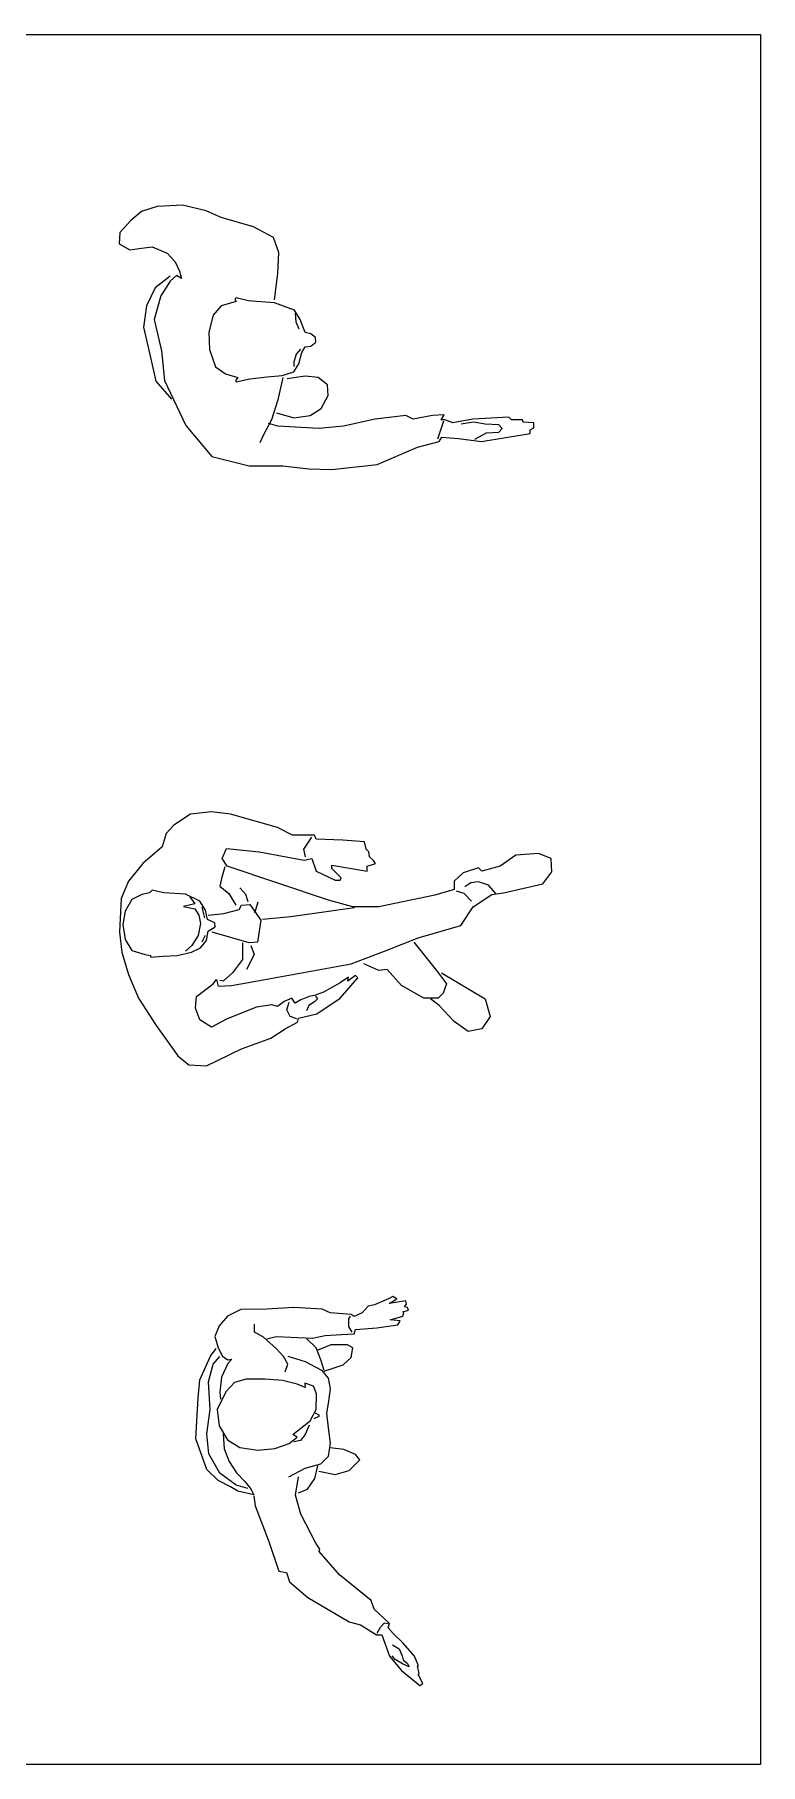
# Model space of a CAD drawing. Extents: x 0.14 to 6.75, y 0.16 to 3.62.
# Drawn here: x 5.298 to 6.747, y 0.162 to 3.616 of the extents above; entities that cross this region are included whole.
import ezdxf

# ---------------------------------------------------------------- set-up
doc = ezdxf.new("R2010")
doc.units = 0
doc.header["$MEASUREMENT"] = 0
doc.linetypes.add('CONTINUA', pattern=[0])
doc.layers.get('0').update_dxf_attribs({"linetype": 'CONTINUA'})
doc.layers.add('Deftpoints', color=7, linetype='Continuous', plot=False)
doc.layers.add('www.dwgautocad.com', color=7, linetype='CONTINUA')

# ---------------------------------------------------------------- blocks, each defined once
blk = doc.blocks.new('R97')
at = {"color": 0, "linetype": 'ByBlock'}
for p, q in [((87.4, 1294.2), (72.7, 1286.9)), ((100.3, 1286.9), (87.4, 1294.2)), ((-428.7, 1250.1), (-474.6, 1228.1)), ((-340.5, 1252), (-428.7, 1250.1)), ((-248.7, 1257.5), (-340.5, 1252)), ((-153.2, 1252), (-248.7, 1257.5)), ((-125.6, 1239.1), (-153.2, 1252)), ((-54, 1233.6), (-125.6, 1239.1)), ((-44.8, 1226.3), (-54, 1233.6)), ((-17.3, 1239.1), (-44.8, 1226.3)), ((2.9, 1261.2), (-17.3, 1239.1)), ((25, 1266.7), (2.9, 1261.2)), ((72.7, 1286.9), (25, 1266.7)), ((74.6, 1270.3), (100.3, 1286.9)), ((131.5, 1279.5), (74.6, 1270.3)), ((120.5, 1242.8), (140.7, 1248.3)), ((124.2, 1239.1), (120.5, 1242.8)), ((120.5, 1228.1), (124.2, 1239.1)), ((126, 1259.3), (133.4, 1268.5)), ((137, 1257.5), (126, 1259.3)), ((133.4, 1268.5), (131.5, 1279.5)), ((140.7, 1248.3), (137, 1257.5)), ((-502.2, 1195.1), (-516.9, 1158.4)), ((-474.6, 1228.1), (-502.2, 1195.1)), ((-382.8, 1173.1), (-382.8, 1200.6)), ((-58.2, 1227.8), (-63.4, 1218.8)), ((-63.4, 1218.8), (-63.4, 1192.8)), ((-63.4, 1192.8), (-51.8, 1173.4)), ((-44.8, 1167.6), (-39.3, 1182.2)), ((-39.3, 1182.2), (32.3, 1187.7)), ((32.3, 1187.7), (104, 1198.8)), ((78.3, 1215.3), (120.5, 1228.1)), ((111.3, 1211.6), (78.3, 1215.3)), ((104, 1198.8), (111.3, 1211.6)), ((-531.6, 1092.3), (-513.2, 1118)), ((-516.9, 1158.4), (-505.9, 1119.8)), ((-505.9, 1119.8), (-491.2, 1092.3)), ((-351.6, 1156.5), (-382.8, 1173.1)), ((-309.3, 1118), (-351.6, 1156.5)), ((-340.5, 1151), (-309.3, 1158.4)), ((-309.3, 1158.4), (-186.2, 1152.9)), ((-283.6, 1090.5), (-309.3, 1118)), ((-173.4, 1119.8), (-204.6, 1151)), ((-186.2, 1152.9), (-142.2, 1162.1)), ((-156.9, 1079.5), (-173.4, 1119.8)), ((-123.8, 1130.9), (-169.7, 1110.7)), ((-142.2, 1162.1), (-87.1, 1165.7)), ((-66.9, 1130.9), (-123.8, 1130.9)), ((-87.1, 1165.7), (-44.8, 1167.6)), ((-48.5, 1119.8), (-66.9, 1130.9)), ((-54, 1086.8), (-48.5, 1119.8)), ((-568.3, 1011.6), (-531.6, 1092.3)), ((-538.9, 1004.2), (-522.4, 1064.8)), ((-522.4, 1064.8), (-500.3, 1090.5)), ((-472.8, 1066.6), (-494.8, 1020.7)), ((-491.2, 1092.3), (-472.8, 1079.5)), ((-459.9, 1081.3), (-472.8, 1066.6)), ((-472.8, 1079.5), (-459.9, 1081.3)), ((-268.9, 1064.8), (-283.6, 1090.5)), ((-278.1, 1039.1), (-268.9, 1064.8)), ((-268.9, 1092.3), (-210.1, 1074)), ((-210.1, 1074), (-155, 1044.6)), ((-145.8, 1042.8), (-156.9, 1079.5)), ((-145.8, 1040.9), (-81.5, 1063)), ((-81.5, 1063), (-54, 1086.8)), ((-573.8, 949.2), (-568.3, 1011.6)), ((-533.4, 910.6), (-538.9, 1004.2)), ((-494.8, 1020.7), (-500.3, 969.4)), ((-450.7, 1002.4), (-480.1, 971.2)), ((-412.2, 1013.4), (-450.7, 1002.4)), ((-346, 1013.4), (-412.2, 1013.4)), ((-287.3, 1009.7), (-346, 1013.4)), ((-237.7, 996.9), (-287.3, 1009.7)), ((-212, 1000.6), (-210.1, 985.9)), ((-182.6, 989.5), (-212, 1000.6)), ((-155, 1044.6), (-133, 1017.1)), ((-133, 1017.1), (-125.6, 980.4)), ((-581.2, 811.5), (-573.8, 949.2)), ((-480.1, 971.2), (-509.5, 910.6)), ((-500.3, 969.4), (-498.5, 945.5)), ((-210.1, 985.9), (-237.7, 996.9)), ((-171.6, 963.8), (-182.6, 989.5)), ((-173.4, 910.6), (-171.6, 963.8)), ((-125.6, 980.4), (-133, 930.8)), ((-544.4, 828), (-533.4, 910.6)), ((-509.5, 910.6), (-502.2, 855.6)), ((-193.6, 872.1), (-173.4, 910.6)), ((-164.2, 886.8), (-180.7, 879.4)), ((-177.1, 899.6), (-164.2, 892.3)), ((-164.2, 892.3), (-164.2, 886.8)), ((-133, 930.8), (-138.5, 897.8)), ((-138.5, 897.8), (-133, 848.2)), ((-537.1, 760.1), (-544.4, 828)), ((-502.2, 855.6), (-474.6, 807.9)), ((-489.3, 828), (-485.6, 776.7)), ((-252.4, 826.2), (-193.6, 872.1)), ((-237.7, 817), (-252.4, 826.2)), ((-210.1, 826.2), (-226.7, 806)), ((-197.3, 857.4), (-210.1, 826.2)), ((-133, 848.2), (-125.6, 796.8)), ((-544.4, 706.9), (-581.2, 811.5)), ((-485.6, 776.7), (-469.1, 734.4)), ((-474.6, 807.9), (-432.4, 782.2)), ((-432.4, 782.2), (-371.8, 773)), ((-371.8, 773), (-313, 778.5)), ((-313, 778.5), (-265.2, 795)), ((-265.2, 795), (-237.7, 817)), ((-226.7, 806), (-248.7, 800.5)), ((-125.6, 796.8), (-133, 751)), ((-79.7, 774.8), (-125.6, 780.3)), ((-39.3, 758.3), (-79.7, 774.8)), ((-505.9, 670.2), (-544.4, 706.9)), ((-500.3, 694.1), (-537.1, 760.1)), ((-469.1, 734.4), (-443.4, 695.9)), ((-212, 710.6), (-267.1, 681.2)), ((-158.7, 725.3), (-212, 710.6)), ((-177.9, 676.4), (-167.8, 719)), ((-133, 751), (-158.7, 725.3)), ((-61.3, 703.2), (-24.6, 739.9)), ((-24.6, 739.9), (-39.3, 758.3)), ((-463.6, 648.2), (-505.9, 670.2)), ((-445.2, 653.7), (-500.3, 694.1)), ((-439.7, 633.5), (-463.6, 648.2)), ((-404.8, 642.7), (-445.2, 653.7)), ((-443.4, 695.9), (-414, 664.7)), ((-414, 664.7), (-393.8, 639)), ((-243.4, 619.7), (-233.3, 682.3)), ((-202.3, 639.9), (-177.9, 676.4)), ((-164.2, 701.4), (-109.1, 690.4)), ((-109.1, 690.4), (-61.3, 703.2)), ((-384.6, 620.7), (-439.7, 633.5)), ((-393.8, 639), (-384.6, 620.7)), ((-384.8, 617.7), (-380.8, 583.4)), ((-225.2, 555.2), (-243.4, 619.7)), ((-232.7, 627.8), (-202.3, 639.9)), ((-380.8, 583.4), (-334.3, 462.4)), ((-174.8, 456.3), (-225.2, 555.2)), ((-334.3, 462.4), (-300, 361.5)), ((-160.6, 436.1), (-174.8, 456.3)), ((-162.6, 428), (-160.6, 436.1)), ((-94, 349.4), (-162.6, 428)), ((-300, 361.5), (-273.7, 357.4)), ((-273.7, 357.4), (-263.6, 325.1)), ((-263.6, 325.1), (-201, 272.7)), ((13.1, 262.6), (-94, 349.4)), ((-201, 272.7), (-61.7, 189.9)), ((23.2, 232.3), (13.1, 262.6)), ((-61.7, 189.9), (-23.3, 179.9)), ((-23.3, 179.9), (31.2, 145.6)), ((75.7, 183.9), (23.2, 232.3)), ((44.7, 172.1), (58.6, 186)), ((58.6, 186), (70.8, 184.3)), ((71.6, 169.8), (75.7, 183.9)), ((31.2, 145.6), (49.4, 145.6)), ((34.2, 151.3), (44.7, 172.1)), ((49.4, 145.6), (75.7, 72.9)), ((87.8, 149.6), (71.6, 169.8)), ((122.1, 117.3), (87.8, 149.6)), ((75.7, 72.9), (116.1, 24.5)), ((94.5, 62.3), (85.1, 73.8)), ((86.1, 111.3), (108.1, 97.8)), ((119.9, 47.1), (94.5, 62.3)), ((108.1, 97.8), (118.2, 74.1)), ((118.2, 74.1), (121.6, 60.6)), ((121.6, 60.6), (136.3, 47.9)), ((160.5, 72.9), (122.1, 117.3)), ((174.6, 40.6), (160.5, 72.9)), ((116.1, 24.5), (178.7, -26)), ((141.9, 36.9), (119.9, 47.1)), ((136.3, 47.9), (141.9, 36.9)), ((170.6, 38.6), (174.6, 40.6)), ((176.6, 14.4), (170.6, 38.6)), ((172.6, 10.4), (176.6, 14.4)), ((188.8, -19.9), (172.6, 10.4)), ((178.7, -26), (188.8, -19.9))]:
    blk.add_line(p, q, dxfattribs=at)
blk = doc.blocks.new('R98')
at = {"color": 0, "linetype": 'ByBlock'}
for p, q in [((-516.5, 902.7), (-553.7, 870.5)), ((-461.9, 920.1), (-516.5, 902.7)), ((-375, 925), (-461.9, 920.1)), ((-293.1, 905.2), (-375, 925)), ((-240.9, 882.9), (-293.1, 905.2)), ((-553.7, 870.5), (-590.9, 830.8)), ((-129.2, 850.6), (-240.9, 882.9)), ((-59.7, 813.4), (-129.2, 850.6)), ((-590.9, 830.8), (-593.4, 791.1)), ((-593.4, 791.1), (-556.2, 771.3)), ((-516.5, 776.2), (-479.2, 781.2)), ((-479.2, 781.2), (-427.1, 758.9)), ((-42.4, 761.4), (-59.7, 813.4)), ((-556.2, 771.3), (-516.5, 776.2)), ((-427.1, 758.9), (-399.8, 729.1)), ((-399.8, 729.1), (-384.9, 696.9)), ((-44.8, 689.4), (-42.4, 761.4)), ((-417.2, 679.5), (-469.3, 639.8)), ((-417.2, 662.1), (-449.5, 612.5)), ((-394.8, 682), (-417.2, 662.1)), ((-377.5, 672.1), (-394.8, 682)), ((-384.9, 696.9), (-377.5, 672.1)), ((-57.3, 597.7), (-44.8, 689.4)), ((-469.3, 639.8), (-499.1, 577.8)), ((-449.5, 612.5), (-471.8, 530.7)), ((-188.8, 605.1), (-193.8, 600.1)), ((-193.8, 600.1), (-188.8, 592.7)), ((-146.6, 595.2), (-188.8, 605.1)), ((-499.1, 577.8), (-509, 503.4)), ((-268.2, 545.6), (-283.1, 486.1)), ((-240.9, 577.8), (-268.2, 545.6)), ((-188.8, 592.7), (-240.9, 577.8)), ((-119.3, 592.7), (-146.6, 595.2)), ((-57.3, 587.7), (-119.3, 592.7)), ((12.3, 562.9), (-57.3, 587.7)), ((32.1, 530.7), (12.3, 562.9)), ((14.4, 552.1), (16.9, 522.3)), ((-509, 503.4), (-486.7, 409.2)), ((-471.8, 530.7), (-447, 421.6)), ((-283.1, 486.1), (-280.7, 426.5)), ((16.9, 522.3), (26.8, 497.5)), ((48.9, 485.3), (32.1, 530.7)), ((68.7, 480.5), (48.9, 485.3)), ((84.4, 468.1), (68.7, 480.5)), ((-447, 421.6), (-437, 319.9)), ((-280.7, 426.5), (-260.8, 367)), ((32.7, 427.9), (17.8, 410.5)), ((37.1, 416.6), (49.3, 436)), ((49.3, 436), (69.1, 438.5)), ((69.1, 438.5), (85.6, 451.5)), ((85.6, 451.5), (84.4, 468.1)), ((-486.7, 409.2), (-466.8, 317.4)), ((-260.8, 367), (-226, 342.2)), ((9.8, 349.6), (27.1, 376.9)), ((17.8, 410.5), (10.3, 383.3)), ((10.3, 383.3), (10.3, 368.4)), ((27.1, 376.9), (37.1, 416.6)), ((-466.8, 317.4), (-412.2, 255.4)), ((-437, 319.9), (-362.6, 163.6)), ((-226, 342.2), (-183.8, 329.8)), ((-183.8, 329.8), (-191.3, 319.9)), ((-191.3, 319.9), (-188.8, 314.9)), ((-188.8, 314.9), (-141.7, 324.8)), ((-141.7, 324.8), (-82.1, 332.3)), ((-82.1, 332.3), (-29.9, 337.2)), ((-27.5, 329.8), (-44.8, 252.9)), ((-29.9, 337.2), (9.8, 349.6)), ((49.5, 334.8), (-12.6, 324.8)), ((94.2, 329.8), (49.5, 334.8)), ((126.4, 305), (94.2, 329.8)), ((128.9, 267.8), (126.4, 305)), ((-44.8, 252.9), (-67.2, 183.5)), ((104.1, 223.2), (128.9, 267.8)), ((-67.2, 183.5), (-94.5, 131.4)), ((-49.8, 208.3), (9.8, 190.9)), ((9.8, 190.9), (66.9, 198.4)), ((66.9, 198.4), (104.1, 223.2)), ((290.3, 186), (181, 161.2)), ((397, 198.4), (290.3, 186)), ((421.8, 186), (397, 198.4)), ((488.8, 198.4), (421.8, 186)), ((528.6, 200.8), (488.8, 198.4)), ((518.6, 183.5), (528.6, 200.8)), ((531, 183.5), (518.6, 183.5)), ((558.4, 173.6), (531, 183.5)), ((627.9, 186), (558.4, 173.6)), ((752, 193.4), (627.9, 186)), ((761.9, 183.5), (752, 193.4)), ((799.1, 183.5), (761.9, 183.5)), ((801.6, 176), (799.1, 183.5)), ((-362.6, 163.6), (-273.2, 57)), ((-94.5, 131.4), (-106.9, 104.1)), ((-44.8, 161.2), (-77.1, 171.1)), ((96.6, 153.7), (-44.8, 161.2)), ((181, 161.2), (96.6, 153.7)), ((526.1, 178.5), (506.2, 116.5)), ((511.2, 109.1), (521.1, 124)), ((521.1, 124), (578.2, 119)), ((630.3, 176), (588.1, 168.6)), ((670.1, 168.6), (630.3, 176)), ((635.3, 116.5), (675, 138.8)), ((657.6, 109.1), (826.4, 136.4)), ((717.2, 166.1), (670.1, 168.6)), ((675, 138.8), (717.2, 141.3)), ((729.6, 153.7), (717.2, 166.1)), ((717.2, 141.3), (729.6, 153.7)), ((838.8, 173.6), (801.6, 176)), ((826.4, 148.8), (838.8, 156.2)), ((826.4, 136.4), (826.4, 148.8)), ((838.8, 156.2), (838.8, 173.6)), ((297.7, 29.7), (436.7, 89.2)), ((436.7, 89.2), (511.2, 109.1)), ((578.2, 119), (657.6, 109.1)), ((-273.2, 57), (-144.1, 24.7)), ((-144.1, 24.7), (-27.5, 24.7)), ((-27.5, 24.7), (61.9, 14.8)), ((61.9, 14.8), (141.3, 12.3)), ((141.3, 12.3), (297.7, 29.7))]:
    blk.add_line(p, q, dxfattribs=at)
blk = doc.blocks.new('R104')
at = {"color": 0, "linetype": 'ByBlock'}
for p, q in [((-274.1, 1047.7), (-306.6, 1011.6)), ((-201.9, 1094.6), (-274.1, 1047.7)), ((-111.6, 1105.4), (-201.9, 1094.6)), ((-28.6, 1094.6), (-111.6, 1105.4)), ((173.7, 1036.9), (-28.6, 1094.6)), ((-306.6, 1011.6), (-324.7, 953.9)), ((238.7, 1004.4), (173.7, 1036.9)), ((332.5, 1004.4), (238.7, 1004.4)), ((287.3, 943), (321.7, 995.4)), ((339.8, 986.4), (332.5, 1004.4)), ((455.3, 982.8), (339.8, 986.4)), ((549.2, 975.5), (455.3, 982.8)), ((556.4, 943.1), (549.2, 975.5)), ((-324.7, 953.9), (-407.7, 881.7)), ((-64.7, 903.4), (-46.6, 946.7)), ((-43, 870.9), (-64.7, 903.4)), ((-46.6, 946.7), (94.2, 932.2)), ((94.2, 932.2), (289.2, 896.2)), ((294.5, 910.6), (287.3, 943)), ((289.2, 896.2), (321.7, 903.4)), ((321.7, 903.4), (339.8, 849.3)), ((567.3, 932.2), (556.4, 943.1)), ((570.9, 910.6), (567.3, 932.2)), ((588.9, 892.6), (570.9, 910.6)), ((1202.8, 917.8), (1134.2, 870.9)), ((1300.3, 925), (1202.8, 917.8)), ((1354.5, 903.4), (1300.3, 925)), ((1358.1, 845.7), (1354.5, 903.4)), ((-407.7, 881.7), (-469.1, 806)), ((-53.8, 867.3), (-68.3, 816.8)), ((393.9, 723), (-43, 870.9)), ((339.8, 849.3), (422.8, 809.6)), ((408.4, 874.5), (560, 849.3)), ((408.4, 860.1), (408.4, 874.5)), ((448.1, 820.4), (408.4, 860.1)), ((560, 870.9), (596.2, 881.7)), ((560, 849.3), (560, 870.9)), ((596.2, 881.7), (588.9, 892.6)), ((975.3, 842), (935.6, 806)), ((1040.3, 863.7), (975.3, 842)), ((1054.8, 849.3), (1040.3, 863.7)), ((1134.2, 870.9), (1054.8, 849.3)), ((1318.1, 793.6), (1358.1, 845.7)), ((-469.1, 806), (-501.6, 730.2)), ((-411.3, 748.2), (-454.7, 726.6)), ((-378.8, 755.5), (-411.3, 748.2)), ((-368, 766.3), (-378.8, 755.5)), ((-317.4, 755.5), (-368, 766.3)), ((-224.2, 749.3), (-317.4, 755.5)), ((-162.2, 719.4), (-224.2, 749.3)), ((-68.3, 816.8), (-75.5, 784.3)), ((-75.5, 784.3), (-35.8, 751.9)), ((-35.8, 751.9), (-6.9, 701.3)), ((36.4, 748.2), (11.2, 777.1)), ((47.3, 715.8), (36.4, 748.2)), ((422.8, 809.6), (444.5, 809.6)), ((444.5, 809.6), (448.1, 820.4)), ((935.6, 769.9), (852.5, 744.6)), ((935.6, 806), (935.6, 769.9)), ((978.9, 751.9), (946.4, 762.7)), ((1011.4, 719.4), (978.9, 751.9)), ((1007.8, 798.8), (982.5, 780.7)), ((1040.3, 802.4), (1007.8, 798.8)), ((1018.6, 694.1), (1098.1, 748.2)), ((1083.6, 787.9), (1040.3, 802.4)), ((1116.1, 751.9), (1083.6, 787.9)), ((1098.1, 748.2), (1148.6, 755.5)), ((1148.6, 755.5), (1318.1, 793.6)), ((-501.6, 730.2), (-508.8, 585.9)), ((-483.5, 676.1), (-494.4, 618.4)), ((-454.7, 726.6), (-483.5, 676.1)), ((-183.7, 707.6), (-232.4, 695.4)), ((-232.4, 695.4), (-183.7, 686.2)), ((-205, 738), (-183.7, 707.6)), ((-183.7, 686.2), (-165.4, 658.8)), ((-136.9, 679.7), (-162.2, 719.4)), ((-153.5, 693.2), (-141.3, 646.9)), ((-129.2, 640.2), (-136.9, 679.7)), ((-57.4, 665.3), (7.6, 683.3)), ((7.6, 683.3), (18.4, 701.3)), ((18.4, 701.3), (54.5, 704.9)), ((54.5, 704.9), (101.4, 636.4)), ((76.2, 668.9), (90.6, 715.8)), ((383.1, 672.5), (231.4, 650.8)), ((505.9, 690.5), (383.1, 672.5)), ((498.7, 694.1), (393.9, 723)), ((610.6, 694.1), (498.7, 694.1)), ((852.5, 744.6), (610.6, 694.1)), ((964.5, 614.7), (1018.6, 694.1)), ((-494.4, 618.4), (-483.5, 553.4)), ((-159.3, 622.2), (-168.4, 570.4)), ((-165.4, 658.8), (-159.3, 622.2)), ((-97.2, 625.6), (-129.2, 640.2)), ((-126.1, 658), (-57.4, 665.3)), ((-125.4, 589.5), (-94.8, 608.2)), ((-94.8, 608.2), (-97.2, 625.6)), ((101.4, 636.4), (87, 542.6)), ((231.4, 650.8), (108.7, 640)), ((780.3, 560.6), (964.5, 614.7)), ((-508.8, 585.9), (-498, 499.3)), ((-483.5, 553.4), (-454.7, 506.5)), ((-195.9, 527.8), (-223.3, 503.4)), ((-168.4, 570.4), (-195.9, 527.8)), ((-158.6, 517.3), (-133.3, 549.8)), ((-138.8, 571.4), (-153.5, 542.1)), ((-133.3, 549.8), (-125.4, 589.5)), ((50.9, 539), (-108, 585.9)), ((22, 539), (22, 466.8)), ((87, 542.6), (50.9, 539)), ((58.1, 528.2), (72.6, 488.5)), ((643.1, 506.5), (780.3, 560.6)), ((762.3, 542.6), (859.8, 419.9)), ((-498, 499.3), (-469.1, 401.9)), ((-454.7, 506.5), (-396.9, 488.5)), ((-396.9, 488.5), (-375.2, 484.9)), ((-375.2, 484.9), (-375.2, 477.6)), ((-375.2, 477.6), (-321.1, 481.3)), ((-321.1, 481.3), (-259.7, 484.9)), ((-259.7, 484.9), (-198.3, 499.3)), ((-198.3, 499.3), (-158.6, 517.3)), ((22, 466.8), (-21.3, 409.1)), ((72.6, 488.5), (40.1, 423.5)), ((79.8, 373), (491.4, 448.8)), ((491.4, 448.8), (643.1, 506.5)), ((610.6, 419.9), (545.6, 448.8)), ((-469.1, 401.9), (-425.8, 300.9)), ((-104.4, 362.2), (-89.9, 380.2)), ((-89.9, 380.2), (-82.7, 351.4)), ((-61.1, 373), (-75.5, 376.6)), ((-21.3, 409.1), (-61.1, 373)), ((480.6, 391.1), (444.5, 365.8)), ((444.5, 300.9), (520.3, 387.4)), ((509.5, 398.3), (477, 373)), ((477, 373), (480.6, 391.1)), ((520.3, 387.4), (509.5, 398.3)), ((646.7, 423.5), (610.6, 419.9)), ((708.1, 355), (646.7, 423.5)), ((859.8, 419.9), (903.1, 362.2)), ((881.4, 409.1), (1069.2, 297.2)), ((-425.8, 300.9), (-349.9, 181.8)), ((-180.2, 257.6), (-176.6, 308.1)), ((-176.6, 308.1), (-104.4, 362.2)), ((-82.7, 351.4), (-24.9, 355)), ((-24.9, 355), (79.8, 373)), ((235, 300.9), (202.6, 286.4)), ((249.5, 279.2), (235, 300.9)), ((310.9, 308.1), (274.8, 293.6)), ((332.5, 311.7), (310.9, 308.1)), ((372.3, 326.1), (332.5, 311.7)), ((337.6, 308.9), (346.8, 298)), ((343.4, 232.3), (444.5, 300.9)), ((444.5, 365.8), (372.3, 326.1)), ((805.6, 300.9), (708.1, 355)), ((867, 300.9), (805.6, 300.9)), ((888.6, 322.5), (867, 300.9)), ((903.1, 362.2), (888.6, 322.5)), ((-162.2, 207), (-180.2, 257.6)), ((83.4, 261.2), (-43, 210.7)), ((148.4, 272), (83.4, 261.2)), ((173.7, 264.8), (148.4, 272)), ((202.6, 286.4), (173.7, 264.8)), ((213.4, 250.3), (224.2, 282.8)), ((227.8, 221.5), (213.4, 250.3)), ((274.8, 293.6), (249.5, 279.2)), ((263.9, 214.3), (343.4, 232.3)), ((308.3, 268.7), (299.1, 244.9)), ((333.9, 285.1), (308.3, 268.7)), ((346.8, 298), (333.9, 285.1)), ((870.6, 268.4), (834.5, 297.2)), ((935.6, 199.8), (870.6, 268.4)), ((1069.2, 297.2), (1090.9, 221.5)), ((-349.9, 181.8), (-256.1, 51.9)), ((-111.6, 174.6), (-162.2, 207)), ((-43, 210.7), (-111.6, 174.6)), ((144.8, 127.7), (206.2, 167.4)), ((206.2, 167.4), (260.3, 196.2)), ((256.7, 210.7), (227.8, 221.5)), ((260.3, 196.2), (263.9, 214.3)), ((997, 156.5), (935.6, 199.8)), ((1054.8, 167.4), (997, 156.5)), ((1090.9, 221.5), (1054.8, 167.4)), ((-133.3, 8.6), (18.4, 80.8)), ((18.4, 80.8), (144.8, 127.7)), ((-256.1, 51.9), (-209.1, 12.2)), ((-209.1, 12.2), (-133.3, 8.6))]:
    blk.add_line(p, q, dxfattribs=at)

msp = doc.modelspace()

# ---------------------------------------------------------------- linework, layer by layer
at = {"layer": 'Deftpoints'}
msp.add_lwpolyline([(0.1403, 3.6158), (6.7468, 3.6158), (6.7468, 0.1617), (0.1403, 0.1617)], close=True, dxfattribs=at)

# ---------------------------------------------------------------- block references
at = {"xscale": 0.0004624618518979799, "yscale": 0.0004624618518979799, "zscale": 0.0004624618518979799}
msp.add_blockref('R104', (5.7028, 1.5529), dxfattribs=at)
at = {"layer": 'www.dwgautocad.com'}
for name, p, xscale, yscale, zscale in [('R98', (5.8099, 2.7404), 0.0005780773148723435, 0.0005780773148723435, 0.0005780773148723435), ('R97', (5.9621, 0.3349), 0.0005879856853382905, 0.0005879856853382905, 0.0005879856853382905)]:
    msp.add_blockref(name, p, dxfattribs=dict(at, xscale=xscale, yscale=yscale, zscale=zscale))

doc.saveas('drawing.dxf')
